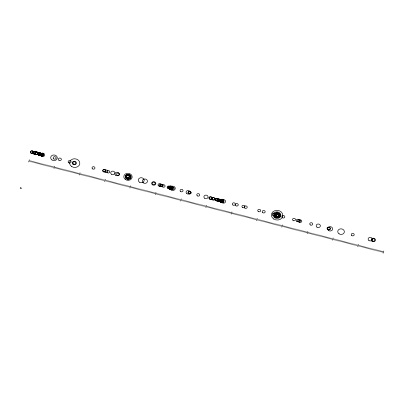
<?xml version="1.0" encoding="UTF-8"?>
<svg xmlns="http://www.w3.org/2000/svg" width="404" height="404" viewBox="0 0 404 404"><rect width="100%" height="100%" fill="white"/><g stroke="black" fill="none" stroke-linecap="round" stroke-linejoin="round"><path stroke-width="0.61" d="M28.709 161.964L29.406 159.827M29.967 161.61L30.255 160.721M31.022 161.883L31.31 160.994M32.078 162.15L32.365 161.267M33.133 162.423L33.421 161.539M34.189 162.696L34.476 161.807M35.244 162.969L35.532 162.08M36.294 163.236L36.587 162.352M37.35 163.509L37.638 162.625M38.405 163.782L38.693 162.893M39.461 164.054L39.749 163.166M40.516 164.322L40.804 163.438M41.572 164.595L41.859 163.711M42.627 164.867L42.915 163.979M43.677 165.14L43.97 164.251M44.733 165.408L45.026 164.524M45.788 165.68L46.076 164.797M46.844 165.953L47.132 165.064M47.899 166.226L48.187 165.337M48.955 166.493L49.243 165.61M50.01 166.766L50.298 165.882M51.061 167.039L51.353 166.15M52.116 167.312L52.409 166.423M53.171 167.579L53.459 166.695M54.025 168.478L54.722 166.337M55.282 168.125L55.57 167.236M56.338 168.397L56.626 167.508M57.393 168.665L57.681 167.781M58.444 168.938L58.737 168.054M59.499 169.21L59.792 168.322M60.555 169.483L60.842 168.594M61.61 169.751L61.898 168.867M62.665 170.023L62.953 169.14M63.721 170.296L64.009 169.407M64.776 170.569L65.064 169.68M65.832 170.836L66.12 169.953M66.882 171.109L67.175 170.225M67.938 171.382L68.225 170.493M68.993 171.655L69.281 170.766M70.049 171.922L70.336 171.038M71.104 172.195L71.392 171.311M72.159 172.468L72.447 171.579M73.215 172.74L73.503 171.852M74.265 173.008L74.558 172.124M75.321 173.281L75.609 172.397M76.376 173.553L76.664 172.665M77.432 173.821L77.719 172.937M78.487 174.094L78.775 173.21M79.335 174.993L80.032 172.851M80.598 174.639L80.886 173.75M81.648 174.907L81.941 174.023M82.704 175.179L82.992 174.296M83.759 175.452L84.047 174.563M84.815 175.725L85.103 174.836M85.87 175.993L86.158 175.109M86.926 176.265L87.213 175.381M87.981 176.538L88.269 175.649M89.032 176.811L89.324 175.922M90.087 177.078L90.375 176.194M91.142 177.351L91.43 176.467M92.198 177.624L92.486 176.735M93.253 177.896L93.541 177.008M94.309 178.164L94.597 177.28M95.364 178.437L95.652 177.553M96.415 178.709L96.707 177.821M97.47 178.982L97.758 178.093M98.525 179.25L98.813 178.366M99.581 179.522L99.869 178.639M100.636 179.795L100.924 178.906M101.692 180.068L101.98 179.179M102.747 180.336L103.035 179.452M103.798 180.608L104.091 179.724M104.651 181.507L105.348 179.366M105.909 181.154L106.196 180.265M106.964 181.421L107.252 180.537M108.02 181.694L108.307 180.81M109.075 181.967L109.363 181.078M110.13 182.239L110.418 181.351M111.181 182.507L111.474 181.623M112.236 182.78L112.529 181.896M113.292 183.052L113.58 182.164M114.347 183.325L114.635 182.436M115.403 183.593L115.69 182.709M116.458 183.865L116.746 182.982M117.513 184.138L117.801 183.249M118.569 184.411L118.857 183.522M119.619 184.678L119.912 183.795M120.675 184.951L120.963 184.067M121.73 185.224L122.018 184.335M122.786 185.497L123.074 184.608M123.841 185.764L124.129 184.881M124.897 186.037L125.184 185.153M125.952 186.31L126.24 185.421M127.002 186.577L127.295 185.694M128.058 186.85L128.346 185.966M129.113 187.123L129.401 186.234M129.962 188.022L130.664 185.88M131.224 187.663L131.512 186.779M132.28 187.936L132.568 187.052M133.335 188.208L133.623 187.32M134.386 188.481L134.678 187.592M135.441 188.749L135.729 187.865M136.496 189.022L136.784 188.138M137.552 189.294L137.84 188.405M138.607 189.567L138.895 188.678M139.663 189.835L139.951 188.951M140.718 190.107L141.006 189.224M141.769 190.38L142.062 189.491M142.824 190.653L143.112 189.764M143.88 190.92L144.167 190.037M144.935 191.193L145.223 190.309M145.99 191.466L146.278 190.577M147.046 191.738L147.334 190.85M148.101 192.006L148.389 191.122M149.152 192.279L149.445 191.395M150.207 192.551L150.495 191.663M151.263 192.824L151.55 191.935M152.318 193.092L152.606 192.208M153.374 193.364L153.661 192.481M154.429 193.637L154.717 192.748M155.277 194.536L155.974 192.395M156.535 194.178L156.828 193.294M157.59 194.45L157.883 193.567M158.646 194.723L158.934 193.834M159.701 194.996L159.989 194.107M160.757 195.263L161.044 194.38M161.812 195.536L162.1 194.652M162.868 195.809L163.155 194.92M163.918 196.081L164.211 195.193M164.973 196.349L165.266 195.465M166.029 196.622L166.317 195.738M167.084 196.894L167.372 196.006M168.14 197.167L168.428 196.278M169.195 197.435L169.483 196.551M170.251 197.708L170.538 196.824M171.301 197.98L171.594 197.091M172.357 198.248L172.649 197.364M173.412 198.521L173.7 197.637M174.467 198.793L174.755 197.904M175.523 199.066L175.811 198.177M176.578 199.334L176.866 198.45M177.634 199.606L177.922 198.723M178.689 199.879L178.977 198.99M179.74 200.152L180.032 199.263M180.593 201.051L181.29 198.909M181.851 200.692L182.138 199.808M182.906 200.965L183.194 200.076M183.961 201.237L184.249 200.349M185.017 201.505L185.305 200.621M186.072 201.778L186.36 200.894M187.123 202.05L187.416 201.162M188.178 202.323L188.466 201.434M189.234 202.591L189.521 201.707M190.289 202.864L190.577 201.98M191.344 203.136L191.632 202.247M192.4 203.409L192.688 202.52M193.455 203.677L193.743 202.793M194.506 203.949L194.799 203.066M195.561 204.222L195.849 203.333M196.617 204.495L196.905 203.606M197.672 204.762L197.96 203.879M198.728 205.035L199.015 204.151M199.783 205.308L200.071 204.419M200.838 205.58L201.126 204.692M201.889 205.848L202.182 204.964M202.944 206.121L203.232 205.237M204 206.393L204.288 205.505M205.055 206.666L205.343 205.777M205.904 207.565L206.606 205.424M207.166 207.207L207.454 206.323M208.222 207.479L208.509 206.59M209.272 207.752L209.565 206.863M210.327 208.02L210.615 207.136M211.383 208.292L211.671 207.409M212.438 208.565L212.726 207.676M213.494 208.838L213.782 207.949M214.549 209.105L214.837 208.222M215.605 209.378L215.893 208.494M216.655 209.651L216.948 208.762M217.711 209.923L218.003 209.035M218.766 210.191L219.054 209.307M219.821 210.464L220.109 209.58M220.877 210.737L221.165 209.848M221.932 211.004L222.22 210.12M222.988 211.277L223.276 210.393M224.038 211.55L224.331 210.661M225.094 211.822L225.387 210.933M226.149 212.09L226.437 211.206M227.205 212.363L227.492 211.479M228.26 212.635L228.548 211.746M229.315 212.908L229.603 212.019M230.371 213.176L230.659 212.292M231.219 214.075L231.916 211.933M232.477 213.721L232.77 212.832M233.532 213.994L233.82 213.105M234.588 214.261L234.876 213.378M235.643 214.534L235.931 213.65M236.699 214.807L236.986 213.918M237.754 215.079L238.042 214.191M238.809 215.347L239.097 214.463M239.86 215.62L240.153 214.736M240.915 215.893L241.203 215.004M241.971 216.165L242.259 215.276M243.026 216.433L243.314 215.549M244.082 216.706L244.369 215.822M245.137 216.978L245.425 216.089M246.193 217.251L246.48 216.362M247.243 217.519L247.536 216.635M248.298 217.791L248.586 216.908M249.354 218.064L249.642 217.175M250.409 218.337L250.697 217.448M251.465 218.604L251.753 217.721M252.52 218.877L252.808 217.993M253.576 219.15L253.863 218.261M254.626 219.423L254.919 218.534M255.681 219.69L255.969 218.806M256.535 220.589L257.232 218.448M257.792 220.236L258.08 219.347M258.848 220.508L259.136 219.619M259.903 220.776L260.191 219.892M260.959 221.049L261.247 220.165M262.009 221.321L262.302 220.433M263.065 221.594L263.352 220.705M264.12 221.862L264.408 220.978M265.175 222.134L265.463 221.251M266.231 222.407L266.519 221.518M267.286 222.675L267.574 221.791M268.342 222.947L268.63 222.064M269.392 223.22L269.685 222.331M270.448 223.493L270.741 222.604M271.503 223.76L271.791 222.877M272.559 224.033L272.846 223.149M273.614 224.306L273.902 223.417M274.669 224.579L274.957 223.69M275.725 224.846L276.013 223.962M276.775 225.119L277.068 224.235M277.831 225.392L278.124 224.503M278.886 225.664L279.174 224.776M279.942 225.932L280.23 225.048M280.997 226.205L281.285 225.321M281.846 227.104L282.542 224.962M283.108 226.75L283.396 225.861M284.158 227.018L284.451 226.134M285.214 227.29L285.507 226.407M286.269 227.563L286.557 226.674M287.325 227.836L287.613 226.947M288.38 228.103L288.668 227.22M289.436 228.376L289.724 227.492M290.491 228.649L290.779 227.76M291.547 228.922L291.834 228.033M292.597 229.189L292.89 228.305M293.652 229.462L293.94 228.578M294.708 229.735L294.996 228.846M295.763 230.007L296.051 229.118M296.819 230.275L297.107 229.391M297.874 230.548L298.162 229.664M298.93 230.82L299.218 229.932M299.98 231.093L300.273 230.204M301.036 231.361L301.323 230.477M302.091 231.633L302.379 230.75M303.146 231.906L303.434 231.017M304.202 232.179L304.49 231.29M305.257 232.446L305.545 231.563M306.313 232.719L306.601 231.835M307.161 233.618L307.858 231.477M308.419 233.265L308.707 232.376M309.474 233.532L309.762 232.648M310.53 233.805L310.817 232.921M311.585 234.078L311.873 233.189M312.64 234.35L312.928 233.462M313.696 234.618L313.984 233.734M314.746 234.891L315.039 234.007M315.802 235.163L316.09 234.275M316.857 235.431L317.145 234.547M317.913 235.704L318.201 234.82M318.968 235.976L319.256 235.088M320.024 236.249L320.311 235.36M321.079 236.517L321.367 235.633M322.129 236.789L322.422 235.906M323.185 237.062L323.473 236.173M324.24 237.335L324.528 236.446M325.296 237.602L325.584 236.719M326.351 237.875L326.639 236.991M327.407 238.148L327.695 237.259M328.462 238.421L328.75 237.532M329.512 238.688L329.805 237.804M330.568 238.961L330.861 238.077M331.623 239.234L331.911 238.345M332.477 240.133L333.174 237.991M333.734 239.774L334.022 238.89M334.79 240.047L335.078 239.163M335.845 240.319L336.133 239.431M336.896 240.592L337.189 239.703M337.951 240.86L338.244 239.976M339.006 241.132L339.294 240.249M340.062 241.405L340.35 240.516M341.117 241.678L341.405 240.789M342.173 241.946L342.461 241.062M343.228 242.218L343.516 241.334M344.284 242.491L344.572 241.602M345.334 242.764L345.627 241.875M346.39 243.031L346.677 242.148M347.445 243.304L347.733 242.42M348.5 243.577L348.788 242.688M349.556 243.849L349.844 242.961M350.611 244.117L350.899 243.233M351.667 244.39L351.955 243.506M352.717 244.662L353.01 243.774M353.773 244.935L354.061 244.046M354.828 245.203L355.116 244.319M355.884 245.475L356.171 244.592M356.939 245.748L357.227 244.859M357.787 246.647L358.484 244.506M359.05 246.288L359.338 245.405M360.1 246.561L360.393 245.677M361.156 246.834L361.444 245.945M362.211 247.102L362.499 246.218M363.267 247.374L363.555 246.491M364.322 247.647L364.61 246.758M365.378 247.92L365.665 247.031M366.433 248.187L366.721 247.304M367.483 248.46L367.776 247.576M368.539 248.733L368.827 247.844M369.594 249.005L369.882 248.117M370.65 249.273L370.938 248.389M371.705 249.546L371.993 248.662M372.761 249.818L373.049 248.93M373.816 250.091L374.104 249.202M374.867 250.359L375.159 249.475M375.922 250.632L376.21 249.748M376.977 250.904L377.265 250.015M378.033 251.177L378.321 250.288M379.088 251.445L379.376 250.561M380.144 251.717L380.432 250.833M381.199 251.99L381.487 251.101M382.25 252.263L382.543 251.374M383.103 253.162L383.8 251.02M20.291 187.789L21.346 188.062M20.2 188.077L21.255 188.345M31.032 153.071A1.485 1.252 5.1 0 0 33.396 152.288A1.485 1.252 5.1 0 0 31.35 150.924A1.485 1.252 5.1 0 0 31.032 153.071M31.138 153.101A1.485 1.252 5.1 0 0 33.502 152.313A1.485 1.252 5.1 0 0 31.456 150.95A1.485 1.252 5.1 0 0 31.138 153.101M32.754 153.515A1.485 1.252 5.1 0 0 35.118 152.732A1.485 1.252 5.1 0 0 33.072 151.369A1.485 1.252 5.1 0 0 32.754 153.515M33.249 153.641A1.485 1.252 5.1 0 0 35.608 152.858A1.485 1.252 5.1 0 0 33.567 151.495A1.485 1.252 5.1 0 0 33.249 153.641M34.178 154.384A2.096 1.773 5.1 0 0 37.521 153.273A2.096 1.773 5.1 0 0 34.628 151.343A2.096 1.773 5.1 0 0 34.178 154.384M35.143 154.131A1.485 1.252 5.1 0 0 37.506 153.348A1.485 1.252 5.1 0 0 35.466 151.985A1.485 1.252 5.1 0 0 35.143 154.131M35.9 154.328A1.485 1.252 5.1 0 0 38.264 153.54A1.485 1.252 5.1 0 0 36.219 152.177A1.485 1.252 5.1 0 0 35.9 154.328A1.485 1.252 5.1 0 0 38.299 153.55A1.485 1.252 5.1 0 0 36.254 152.187A1.485 1.252 5.1 0 0 35.936 154.333M36.219 154.409A1.485 1.252 5.1 0 0 38.582 153.621A1.485 1.252 5.1 0 0 36.537 152.257A1.485 1.252 5.1 0 0 36.219 154.409M38.466 154.984A1.485 1.252 5.1 0 0 40.829 154.202A1.485 1.252 5.1 0 0 38.784 152.838A1.485 1.252 5.1 0 0 38.466 154.984M38.572 155.015A1.485 1.252 5.1 0 0 40.935 154.227A1.485 1.252 5.1 0 0 38.89 152.863A1.485 1.252 5.1 0 0 38.572 155.015M38.804 155.07A1.485 1.252 5.1 0 0 41.163 154.288A1.485 1.252 5.1 0 0 39.122 152.924A1.485 1.252 5.1 0 0 38.804 155.07M39.294 155.197A1.485 1.252 5.1 0 0 41.657 154.414A1.485 1.252 5.1 0 0 39.612 153.05A1.485 1.252 5.1 0 0 39.294 155.197M40.456 155.5A1.485 1.252 5.1 0 0 42.819 154.712A1.485 1.252 5.1 0 0 40.774 153.348A1.485 1.252 5.1 0 0 40.456 155.5M40.526 155.515A1.485 1.252 5.1 0 0 42.89 154.732A1.485 1.252 5.1 0 0 40.844 153.368A1.485 1.252 5.1 0 0 40.526 155.515M41.087 155.661A1.485 1.252 5.1 0 0 43.45 154.873A1.485 1.252 5.1 0 0 41.405 153.51A1.485 1.252 5.1 0 0 41.087 155.661M41.37 155.732A1.485 1.252 5.1 0 0 43.733 154.949A1.485 1.252 5.1 0 0 41.688 153.586A1.485 1.252 5.1 0 0 41.37 155.732M41.334 156.222A2.096 1.773 5.1 0 0 44.672 155.116A2.096 1.773 5.1 0 0 41.784 153.187A2.096 1.773 5.1 0 0 41.334 156.222M51.99 159.959A3.313 2.803 5.1 0 0 57.272 158.201A3.313 2.803 5.1 0 0 52.702 155.156A3.313 2.803 5.1 0 0 51.99 159.959M53.762 158.923A1.485 1.252 5.1 0 0 56.126 158.136A1.485 1.252 5.1 0 0 54.08 156.772A1.485 1.252 5.1 0 0 53.762 158.923M58.984 160.267A1.485 1.252 5.1 0 0 61.347 159.479A1.485 1.252 5.1 0 0 59.302 158.116A1.485 1.252 5.1 0 0 58.984 160.267M68.741 162.777A1.485 1.252 5.1 0 0 71.104 161.989A1.485 1.252 5.1 0 0 69.059 160.625A1.485 1.252 5.1 0 0 68.741 162.777M73.432 163.984A1.485 1.252 5.1 0 0 75.795 163.201A1.485 1.252 5.1 0 0 73.75 161.837A1.485 1.252 5.1 0 0 73.432 163.984M73.063 164.388A2.096 1.773 5.1 0 0 76.401 163.277A2.096 1.773 5.1 0 0 73.513 161.353A2.096 1.773 5.1 0 0 73.063 164.388M71.614 166.493A5.136 4.343 5.1 0 0 79.8 163.772A5.136 4.343 5.1 0 0 72.72 159.05A5.136 4.343 5.1 0 0 71.614 166.493M92.592 168.912A1.485 1.252 5.1 0 0 94.955 168.13A1.485 1.252 5.1 0 0 92.91 166.766A1.485 1.252 5.1 0 0 92.592 168.912M103.318 171.675A1.485 1.252 5.1 0 0 105.681 170.887A1.485 1.252 5.1 0 0 103.636 169.523A1.485 1.252 5.1 0 0 103.318 171.675M103.49 171.72A1.485 1.252 5.1 0 0 105.853 170.932A1.485 1.252 5.1 0 0 103.813 169.569A1.485 1.252 5.1 0 0 103.49 171.72M105.515 172.24A1.485 1.252 5.1 0 0 107.878 171.453A1.485 1.252 5.1 0 0 105.833 170.089A1.485 1.252 5.1 0 0 105.515 172.24M107.393 172.72A1.485 1.252 5.1 0 0 109.757 171.937A1.485 1.252 5.1 0 0 107.711 170.574A1.485 1.252 5.1 0 0 107.393 172.72M111.544 174.291A2.096 1.773 5.1 0 0 114.882 173.18A2.096 1.773 5.1 0 0 111.994 171.251A2.096 1.773 5.1 0 0 111.544 174.291M115.797 175.387A2.096 1.773 5.1 0 0 119.14 174.276A2.096 1.773 5.1 0 0 116.246 172.346A2.096 1.773 5.1 0 0 115.797 175.387M117.17 175.24A1.485 1.252 5.1 0 0 119.533 174.452A1.485 1.252 5.1 0 0 117.488 173.089A1.485 1.252 5.1 0 0 117.17 175.24M126.785 177.709A1.485 1.252 5.1 0 0 129.149 176.927A1.485 1.252 5.1 0 0 127.103 175.563A1.485 1.252 5.1 0 0 126.785 177.709M126.321 178.477A2.565 2.171 5.1 0 0 130.416 177.119A2.565 2.171 5.1 0 0 126.876 174.755A2.565 2.171 5.1 0 0 126.321 178.477M125.447 179.578A4.192 3.545 5.1 0 0 132.133 177.356A4.192 3.545 5.1 0 0 126.351 173.503A4.192 3.545 5.1 0 0 125.447 179.578M127.119 177.795A1.485 1.252 5.1 0 0 129.482 177.013A1.485 1.252 5.1 0 0 127.437 175.649A1.485 1.252 5.1 0 0 127.119 177.795M126.603 178.548A2.565 2.171 5.1 0 0 130.699 177.189A2.565 2.171 5.1 0 0 127.154 174.831A2.565 2.171 5.1 0 0 126.603 178.548M126.381 178.815A2.964 2.505 5.1 0 0 131.108 177.245A2.964 2.505 5.1 0 0 127.018 174.518A2.964 2.505 5.1 0 0 126.381 178.815M139.446 182.179A2.964 2.505 5.1 0 0 144.172 180.608A2.964 2.505 5.1 0 0 140.082 177.881A2.964 2.505 5.1 0 0 139.446 182.179M143.339 182.855A2.565 2.171 5.1 0 0 147.435 181.497A2.565 2.171 5.1 0 0 143.89 179.134A2.565 2.171 5.1 0 0 143.339 182.855M152.818 184.411A1.485 1.252 5.1 0 0 155.181 183.628A1.485 1.252 5.1 0 0 153.136 182.265A1.485 1.252 5.1 0 0 152.818 184.411M152.465 184.82A2.096 1.773 5.1 0 0 155.808 183.709A2.096 1.773 5.1 0 0 152.914 181.785A2.096 1.773 5.1 0 0 152.465 184.82M158.636 185.911A1.485 1.252 5.1 0 0 160.999 185.123A1.485 1.252 5.1 0 0 158.954 183.759A1.485 1.252 5.1 0 0 158.636 185.911M159.762 186.199A1.485 1.252 5.1 0 0 162.125 185.416A1.485 1.252 5.1 0 0 160.08 184.052A1.485 1.252 5.1 0 0 159.762 186.199M160.817 186.471A1.485 1.252 5.1 0 0 163.181 185.683A1.485 1.252 5.1 0 0 161.135 184.32A1.485 1.252 5.1 0 0 160.817 186.471M162.716 186.956A1.485 1.252 5.1 0 0 165.079 186.173A1.485 1.252 5.1 0 0 163.034 184.81A1.485 1.252 5.1 0 0 162.716 186.956M167.741 188.254A1.485 1.252 5.1 0 0 170.104 187.466A1.485 1.252 5.1 0 0 168.059 186.103A1.485 1.252 5.1 0 0 167.741 188.254M168.448 188.431A1.485 1.252 5.1 0 0 170.811 187.648A1.485 1.252 5.1 0 0 168.766 186.284A1.485 1.252 5.1 0 0 168.448 188.431M168.973 188.567A1.485 1.252 5.1 0 0 171.336 187.784A1.485 1.252 5.1 0 0 169.291 186.421A1.485 1.252 5.1 0 0 168.973 188.567M169.185 188.623A1.485 1.252 5.1 0 0 171.548 187.84A1.485 1.252 5.1 0 0 169.503 186.476A1.485 1.252 5.1 0 0 169.185 188.623M169.342 189.163A2.096 1.773 5.1 0 0 172.685 188.052A2.096 1.773 5.1 0 0 169.791 186.128A2.096 1.773 5.1 0 0 169.342 189.163M169.448 189.188A2.096 1.773 5.1 0 0 172.791 188.082A2.096 1.773 5.1 0 0 169.897 186.153A2.096 1.773 5.1 0 0 169.448 189.188M169.872 188.799A1.485 1.252 5.1 0 0 172.235 188.017A1.485 1.252 5.1 0 0 170.19 186.653A1.485 1.252 5.1 0 0 169.872 188.799M170.362 188.926A1.485 1.252 5.1 0 0 172.725 188.143A1.485 1.252 5.1 0 0 170.68 186.779A1.485 1.252 5.1 0 0 170.362 188.926M170.958 189.077A1.485 1.252 5.1 0 0 173.321 188.294A1.485 1.252 5.1 0 0 171.281 186.931A1.485 1.252 5.1 0 0 170.958 189.077M171.165 190.016A2.565 2.171 5.1 0 0 175.26 188.658A2.565 2.171 5.1 0 0 171.72 186.294A2.565 2.171 5.1 0 0 171.165 190.016M171.836 189.304A1.485 1.252 5.1 0 0 174.2 188.522A1.485 1.252 5.1 0 0 172.16 187.158A1.485 1.252 5.1 0 0 171.836 189.304M180.664 191.577A1.485 1.252 5.1 0 0 183.027 190.794A1.485 1.252 5.1 0 0 180.982 189.431A1.485 1.252 5.1 0 0 180.664 191.577M186.901 193.683A2.096 1.773 5.1 0 0 190.244 192.572A2.096 1.773 5.1 0 0 187.355 190.643A2.096 1.773 5.1 0 0 186.901 193.683M188.628 193.627A1.485 1.252 5.1 0 0 190.991 192.839A1.485 1.252 5.1 0 0 188.946 191.476A1.485 1.252 5.1 0 0 188.628 193.627M188.734 193.652A1.485 1.252 5.1 0 0 191.097 192.87A1.485 1.252 5.1 0 0 189.052 191.506A1.485 1.252 5.1 0 0 188.734 193.652M197.344 195.869A1.485 1.252 5.1 0 0 199.707 195.087A1.485 1.252 5.1 0 0 197.662 193.723A1.485 1.252 5.1 0 0 197.344 195.869M204.712 198.263A2.096 1.773 5.1 0 0 208.05 197.157A2.096 1.773 5.1 0 0 205.161 195.228A2.096 1.773 5.1 0 0 204.712 198.263M209.423 198.975A1.485 1.252 5.1 0 0 211.787 198.192A1.485 1.252 5.1 0 0 209.742 196.829A1.485 1.252 5.1 0 0 209.423 198.975M210.09 199.147A1.485 1.252 5.1 0 0 212.453 198.364A1.485 1.252 5.1 0 0 210.408 197.001A1.485 1.252 5.1 0 0 210.09 199.147M212.216 199.697A1.485 1.252 5.1 0 0 214.58 198.909A1.485 1.252 5.1 0 0 212.534 197.546A1.485 1.252 5.1 0 0 212.216 199.697M212.448 199.753A1.485 1.252 5.1 0 0 214.807 198.97A1.485 1.252 5.1 0 0 212.767 197.607A1.485 1.252 5.1 0 0 212.448 199.753M215.206 200.465A1.485 1.252 5.1 0 0 217.569 199.682A1.485 1.252 5.1 0 0 215.524 198.319A1.485 1.252 5.1 0 0 215.206 200.465M215.928 200.652A1.485 1.252 5.1 0 0 218.291 199.864A1.485 1.252 5.1 0 0 216.246 198.5A1.485 1.252 5.1 0 0 215.928 200.652M216.175 200.712A1.485 1.252 5.1 0 0 218.534 199.929A1.485 1.252 5.1 0 0 216.493 198.566A1.485 1.252 5.1 0 0 216.175 200.712M217.261 200.995A1.485 1.252 5.1 0 0 219.624 200.207A1.485 1.252 5.1 0 0 217.579 198.844A1.485 1.252 5.1 0 0 217.261 200.995M218.301 201.263A1.485 1.252 5.1 0 0 220.665 200.475A1.485 1.252 5.1 0 0 218.62 199.111A1.485 1.252 5.1 0 0 218.301 201.263M219.478 201.566A1.485 1.252 5.1 0 0 221.841 200.778A1.485 1.252 5.1 0 0 219.796 199.414A1.485 1.252 5.1 0 0 219.478 201.566M219.549 201.581A1.485 1.252 5.1 0 0 221.912 200.798A1.485 1.252 5.1 0 0 219.867 199.435A1.485 1.252 5.1 0 0 219.549 201.581M220.64 201.864A1.485 1.252 5.1 0 0 223.003 201.076A1.485 1.252 5.1 0 0 220.958 199.712A1.485 1.252 5.1 0 0 220.64 201.864M220.725 201.884A1.485 1.252 5.1 0 0 223.089 201.101A1.485 1.252 5.1 0 0 221.044 199.738A1.485 1.252 5.1 0 0 220.725 201.884M220.796 201.904A1.485 1.252 5.1 0 0 223.159 201.121A1.485 1.252 5.1 0 0 221.114 199.758A1.485 1.252 5.1 0 0 220.796 201.904M220.655 202.369A2.096 1.773 5.1 0 0 223.998 201.258A2.096 1.773 5.1 0 0 221.104 199.329A2.096 1.773 5.1 0 0 220.655 202.369M221.185 202.005A1.485 1.252 5.1 0 0 223.548 201.217A1.485 1.252 5.1 0 0 221.503 199.854A1.485 1.252 5.1 0 0 221.185 202.005M221.392 202.056A1.485 1.252 5.1 0 0 223.755 201.273A1.485 1.252 5.1 0 0 221.71 199.909A1.485 1.252 5.1 0 0 221.392 202.056M222.22 202.768A2.096 1.773 5.1 0 0 225.563 201.662A2.096 1.773 5.1 0 0 222.67 199.733A2.096 1.773 5.1 0 0 222.22 202.768M232.926 205.025A1.485 1.252 5.1 0 0 235.29 204.242A1.485 1.252 5.1 0 0 233.244 202.879A1.485 1.252 5.1 0 0 232.926 205.025M235.88 205.782A1.485 1.252 5.1 0 0 238.244 205A1.485 1.252 5.1 0 0 236.199 203.636A1.485 1.252 5.1 0 0 235.88 205.782M242.521 207.494A1.485 1.252 5.1 0 0 244.885 206.712A1.485 1.252 5.1 0 0 242.844 205.348A1.485 1.252 5.1 0 0 242.521 207.494M244.859 208.095A1.485 1.252 5.1 0 0 247.223 207.313A1.485 1.252 5.1 0 0 245.183 205.949A1.485 1.252 5.1 0 0 244.859 208.095M258.328 211.56A1.485 1.252 5.1 0 0 260.691 210.777A1.485 1.252 5.1 0 0 258.646 209.413A1.485 1.252 5.1 0 0 258.328 211.56M262.812 212.716A1.485 1.252 5.1 0 0 265.17 211.928A1.485 1.252 5.1 0 0 263.13 210.565A1.485 1.252 5.1 0 0 262.812 212.716M272.882 215.307A1.485 1.252 5.1 0 0 275.245 214.524A1.485 1.252 5.1 0 0 273.2 213.161A1.485 1.252 5.1 0 0 272.882 215.307M275.659 216.519A2.096 1.773 5.1 0 0 279.002 215.413A2.096 1.773 5.1 0 0 276.109 213.484A2.096 1.773 5.1 0 0 275.659 216.519M275.392 216.837A2.565 2.171 5.1 0 0 279.487 215.478A2.565 2.171 5.1 0 0 275.942 213.115A2.565 2.171 5.1 0 0 275.392 216.837M276.048 216.12A1.485 1.252 5.1 0 0 278.412 215.337A1.485 1.252 5.1 0 0 276.366 213.974A1.485 1.252 5.1 0 0 276.048 216.12M274.629 217.741A3.924 3.313 5.1 0 0 280.881 215.665A3.924 3.313 5.1 0 0 275.472 212.06A3.924 3.313 5.1 0 0 274.629 217.741M275.483 216.857A2.565 2.171 5.1 0 0 279.573 215.499A2.565 2.171 5.1 0 0 276.033 213.14A2.565 2.171 5.1 0 0 275.483 216.857M275.801 216.559A2.096 1.773 5.1 0 0 279.144 215.448A2.096 1.773 5.1 0 0 276.25 213.519A2.096 1.773 5.1 0 0 275.801 216.559M275.276 217.13A2.964 2.505 5.1 0 0 280.002 215.559A2.964 2.505 5.1 0 0 275.912 212.832A2.964 2.505 5.1 0 0 275.276 217.13M276.19 216.155A1.485 1.252 5.1 0 0 278.548 215.372A1.485 1.252 5.1 0 0 276.508 214.009A1.485 1.252 5.1 0 0 276.19 216.155M273.654 218.973A5.742 4.853 5.1 0 0 282.805 215.938A5.742 4.853 5.1 0 0 274.887 210.656A5.742 4.853 5.1 0 0 273.654 218.973M276.255 216.175A1.485 1.252 5.1 0 0 278.619 215.393A1.485 1.252 5.1 0 0 276.578 214.029A1.485 1.252 5.1 0 0 276.255 216.175M275.71 216.918A2.565 2.171 5.1 0 0 279.8 215.559A2.565 2.171 5.1 0 0 276.26 213.196A2.565 2.171 5.1 0 0 275.71 216.918M276.558 216.251A1.485 1.252 5.1 0 0 278.922 215.468A1.485 1.252 5.1 0 0 276.876 214.105A1.485 1.252 5.1 0 0 276.558 216.251M276.452 216.726A2.096 1.773 5.1 0 0 279.79 215.615A2.096 1.773 5.1 0 0 276.902 213.686A2.096 1.773 5.1 0 0 276.452 216.726M276.871 216.332A1.485 1.252 5.1 0 0 279.235 215.549A1.485 1.252 5.1 0 0 277.189 214.186A1.485 1.252 5.1 0 0 276.871 216.332M276.27 217.064A2.565 2.171 5.1 0 0 280.366 215.706A2.565 2.171 5.1 0 0 276.821 213.342A2.565 2.171 5.1 0 0 276.27 217.064M282.446 217.766A1.485 1.252 5.1 0 0 284.81 216.983A1.485 1.252 5.1 0 0 282.765 215.62A1.485 1.252 5.1 0 0 282.446 217.766M293.117 220.513A1.485 1.252 5.1 0 0 295.481 219.731A1.485 1.252 5.1 0 0 293.435 218.367A1.485 1.252 5.1 0 0 293.117 220.513M296.809 221.463A1.485 1.252 5.1 0 0 299.172 220.68A1.485 1.252 5.1 0 0 297.127 219.316A1.485 1.252 5.1 0 0 296.809 221.463M298.177 221.816A1.485 1.252 5.1 0 0 300.541 221.033A1.485 1.252 5.1 0 0 298.495 219.67A1.485 1.252 5.1 0 0 298.177 221.816M299.409 222.134A1.485 1.252 5.1 0 0 301.773 221.347A1.485 1.252 5.1 0 0 299.728 219.983A1.485 1.252 5.1 0 0 299.409 222.134M310.328 224.942A1.485 1.252 5.1 0 0 312.691 224.154A1.485 1.252 5.1 0 0 310.646 222.796A1.485 1.252 5.1 0 0 310.328 224.942M317.004 227.159A2.096 1.773 5.1 0 0 320.347 226.053A2.096 1.773 5.1 0 0 317.453 224.124A2.096 1.773 5.1 0 0 317.004 227.159M327.624 229.391A1.485 1.252 5.1 0 0 329.987 228.608A1.485 1.252 5.1 0 0 327.942 227.245A1.485 1.252 5.1 0 0 327.624 229.391M328.275 229.558A1.485 1.252 5.1 0 0 330.639 228.775A1.485 1.252 5.1 0 0 328.593 227.412A1.485 1.252 5.1 0 0 328.275 229.558M328.568 230.517A2.565 2.171 5.1 0 0 332.664 229.159A2.565 2.171 5.1 0 0 329.119 226.801A2.565 2.171 5.1 0 0 328.568 230.517M339.052 233.825A3.313 2.803 5.1 0 0 344.334 232.073A3.313 2.803 5.1 0 0 339.764 229.023A3.313 2.803 5.1 0 0 339.052 233.825M351.828 235.623A1.485 1.252 5.1 0 0 354.192 234.835A1.485 1.252 5.1 0 0 352.147 233.472A1.485 1.252 5.1 0 0 351.828 235.623M368.948 240.526A2.096 1.773 5.1 0 0 372.291 239.415A2.096 1.773 5.1 0 0 369.402 237.491A2.096 1.773 5.1 0 0 368.948 240.526M372.064 241.329A2.096 1.773 5.1 0 0 375.402 240.218A2.096 1.773 5.1 0 0 372.513 238.289A2.096 1.773 5.1 0 0 372.064 241.329M372.518 240.946A1.485 1.252 5.1 0 0 374.882 240.163A1.485 1.252 5.1 0 0 372.836 238.799A1.485 1.252 5.1 0 0 372.518 240.946"/></g></svg>
